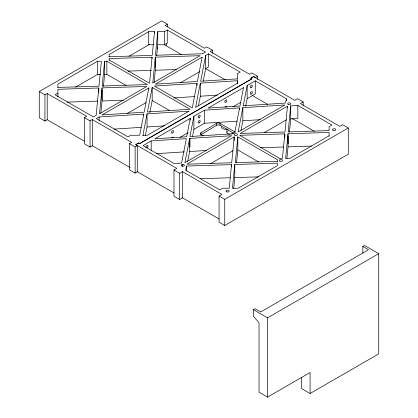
<?xml version="1.0" encoding="UTF-8"?>
<svg xmlns="http://www.w3.org/2000/svg" width="418" height="418" viewBox="0 0 418 418"><rect width="100%" height="100%" fill="white"/><g stroke="black" fill="none" stroke-linecap="round" stroke-linejoin="round"><path stroke-width="0.63" d="M57.903 96.903L57.903 89.3L98.805 87.984L96.177 115.253L93.339 116.894L55.066 94.797L57.903 93.157M102.029 87.884L99.531 113.764L146.854 86.442L102.029 87.884L102.029 100.984L100.842 113.273M104.594 61.227L102.206 86.019L147.288 84.572L106.856 61.227L104.594 61.227L104.594 74.331L103.429 86.406M109.124 60.485L109.124 58.614L152.063 57.235L149.555 83.26L109.124 59.92M109.124 57.015L109.124 54.518L148.719 31.658L154.529 31.658L152.246 55.375L109.124 56.759M155.287 57.13L152.795 83.015L200.117 55.693L155.287 57.13L155.287 70.229L154.106 82.524M157.743 31.658L155.47 55.27L202.699 53.755L205.536 52.114L167.263 30.018L164.431 31.658L157.743 31.658L157.743 44.757L156.698 55.604M231.535 164.619L229.257 188.231L222.575 188.231L219.737 189.866L185.649 170.189L186.501 166.066L231.535 164.619L231.535 166.489M234.211 136.874L231.713 162.759L186.883 164.196L234.211 136.874L234.211 140.615M234.759 164.514L232.471 188.231L238.281 188.231L277.442 165.622L277.442 163.14L234.759 164.514L234.759 177.613L233.709 188.513M277.442 161.588L277.442 159.718L237.826 136.843L235.339 162.639L277.442 161.285M236.583 162.842L237.826 149.942L237.826 136.843M284.799 133.864L282.432 158.406L279.71 158.406L239.713 135.317L284.799 133.864L284.799 137.611M287.469 106.125L284.977 132.004L240.146 133.446L287.469 106.125L287.469 107.374M329.097 136.184L329.097 132.443L288.023 133.765L285.646 158.406L289.94 158.406L329.097 135.798M290.703 105.9L288.201 131.9L329.097 130.588L329.097 126.727L331.934 125.092L297.851 105.414L290.703 105.9L290.703 118.999L289.455 131.999M286.894 158.537L288.023 146.864L288.023 133.765M143.782 114.088L139.68 135.254L130.818 135.254L127.981 136.89L96.312 118.607L99.15 116.972L143.782 114.088L143.782 115.337M148.855 87.905L144.147 112.202L102.07 114.919L148.855 87.905L148.855 89.154M142.909 135.254L147.392 135.254L189.129 111.157L147.052 113.879L142.888 135.364L143.296 135.254M152.183 87.399L147.418 111.987L190.007 109.239L152.183 87.399L152.183 100.498L149.858 112.479M145.344 135.777L147.052 126.978L147.052 113.879M190.253 118.367L186.689 136.759L154.832 138.818L190.253 118.367L190.253 120.238M197.045 83.339L192.28 107.928L154.451 86.087L197.045 83.339L197.045 85.209M189.594 138.436L184.887 162.733L231.671 135.719L189.594 138.436L189.594 151.535L187.609 161.766M193.889 116.267L189.96 136.55L232.549 133.797L234.822 132.49L239.587 107.896L204.459 110.169L193.889 116.267L193.889 129.371L192.536 136.341M237.529 83.84L237.529 80.721L200.311 83.125L195.603 107.421L237.34 83.323M237.34 79.368L237.34 73.751L240.178 72.115L208.509 53.833L205.672 55.469L200.682 81.238L237.34 78.871M198.456 105.817L200.311 96.224L200.311 83.125M203.237 81.139L205.672 68.568L205.672 55.469M244.373 83.192L243.929 83.448M242.858 107.687L238.145 131.978L284.935 104.97L242.858 107.687L242.858 120.786L240.998 130.374M247.153 85.518L243.224 105.801L285.421 103.074L286.502 98.862L255.273 80.831L247.153 85.518L247.153 98.617L245.679 106.224M200.75 134.909A2.409 1.39 0 0 1 201.131 134.622A2.409 1.39 0 0 1 201.131 132.658L216.618 123.32A2.409 1.39 0 0 1 220.02 123.32L235.334 132.161M203.347 135.902L201.131 134.622L216.618 125.285A2.409 1.39 0 0 1 220.02 125.285L233.719 133.196M84.384 141.195L47.213 119.736L44.945 121.048L39.271 117.771L39.271 91.573L161.677 20.9L167.352 24.176L167.352 26.731M57.903 87.446L98.982 86.124L101.381 61.227L97.498 61.227L57.903 84.091L57.903 87.832M39.271 91.573L44.945 94.844L47.213 93.538L86.636 116.298L84.368 117.604L84.368 143.808L90.037 147.079L92.31 145.772L130.04 167.555M167.352 24.176L165.084 25.482L204.506 48.248L206.774 46.936L212.448 50.212L212.448 53.405M75.517 87.148L98.068 74.132M129.078 56.226L149.372 44.512M84.368 117.604L90.037 120.88L92.31 119.574L131.727 142.334L129.46 143.64L129.46 169.839L135.134 173.115L137.287 171.871L137.287 145.673L135.589 144.691L138.651 142.919L139.669 143.51L251.641 78.866L250.622 78.276L253.684 76.51L255.388 77.492L257.54 76.243L257.54 79.441M212.448 50.212L210.176 51.518L249.598 74.279L251.871 72.972L257.54 76.243M127.433 113.372L146.039 102.635M180.696 82.623L199.861 71.556M129.46 143.64L135.134 146.917L137.287 145.673M151.196 140.918L143.076 145.605L174.306 163.637L181.6 163.015L186.323 138.651L151.196 140.918L151.196 150.898M180.132 137.313L188.006 132.767M193.889 129.371L204.459 123.268L236.985 121.168M232.831 106.883L240.705 102.342M247.153 98.617L255.273 93.93L255.273 80.831M219.105 218.975L182.499 197.839L179.662 199.48L173.987 196.204L173.987 170.006L176.824 168.365L135.813 144.691L138.651 143.05L139.669 143.64L251.871 78.866L250.847 78.276L253.684 76.64L294.695 100.315L297.532 98.679L303.202 101.955L303.202 105.785M173.987 170.006L179.662 173.282L182.499 171.641L221.921 194.401L219.084 196.042L219.084 222.24L224.753 225.516L348.298 154.19L348.298 127.986L342.624 124.716L339.787 126.351L300.37 103.591L303.202 101.955M210.547 163.637L233.082 150.626M264.375 132.558L286.346 119.872M219.084 196.042L224.753 199.313L348.298 127.986M301.587 377.151L301.587 388.583L310.093 393.5L310.093 372.537L267.551 397.1L259.045 392.188L259.045 322.759L253.371 316.212L253.371 309.66L255.074 308.677L260.743 311.953L368.519 249.729L362.845 246.453L362.845 253.005M362.845 246.453L364.548 245.47L378.729 253.658L378.729 353.874L310.093 393.5M253.371 309.66L267.551 317.847L378.729 253.658M290.703 118.999L297.851 118.513L297.851 105.414M173.81 97.937L194.464 96.605M200.311 96.224L217.203 95.132M114.025 129.11L141.195 127.354M147.052 126.978L164.53 125.849M242.858 120.786L260.336 119.658M156.4 153.683L184.369 151.875M189.594 151.535L206.424 150.449M127.992 71.107L151.415 70.355M155.287 70.229L176.73 69.54M66.99 102.107L97.504 101.125M102.029 100.984L123.467 100.294M260.325 147.753L283.508 147.005M288.023 146.864L311.494 146.107M200.206 178.721L230.229 177.76M234.759 177.613L258.685 176.845M182.781 164.331L182.692 166.427M153.887 44.757L148.719 44.757L148.719 31.658M157.743 44.757L164.431 44.757L181.386 54.544M100.733 74.331L97.498 74.331L97.498 61.227M104.594 74.331L106.856 74.331L125.949 85.35M225.474 80L205.687 68.578L208.509 66.932L208.509 53.833M252.435 95.565L267.656 104.354M291.895 118.346L314.44 131.367M152.183 100.498L169.682 110.603M237.826 149.942L258.47 161.865M136.937 171.537L174.013 192.944M288.201 136.268L288.201 143.755M286.502 98.862L286.502 100.733M267.551 317.847L267.551 397.1M239.587 107.896L239.587 109.772M237.34 80.731L237.34 83.851M226.849 129.026L226.849 132.391M224.753 199.313L224.753 225.516M220.02 123.32L220.02 125.285M216.618 123.32L216.618 125.285M204.459 110.169L204.459 123.268M201.131 132.658L201.131 134.622M189.96 138.421L189.96 147.157M186.501 166.066L186.501 171.056M182.499 171.641L182.499 197.839M179.662 173.282L179.662 199.48M167.263 30.018L167.263 43.117L164.431 44.757L164.431 31.658M166.698 43.446L166.698 45.41M155.47 57.141L155.47 67.12M154.529 31.658L154.529 32.907M152.063 57.235L152.063 58.483M135.134 146.917L135.134 173.115M106.856 61.227L106.856 74.331M102.117 90.069L102.117 100.054M99.15 116.972L99.15 120.713M98.805 87.984L98.805 92.352M92.31 119.574L92.31 145.772M90.037 120.88L90.037 147.079M47.213 93.538L47.213 119.736M44.945 94.844L44.945 121.048M157.753 48.478A1.364 0.789 0 0 1 157.539 48.64M157.539 47.527A1.364 0.789 0 0 1 157.753 47.689M233.16 132.872A3.208 1.855 0 0 1 231.661 133.995M230.057 134.246A3.208 1.855 0 0 1 227.282 131.466M228.453 130.066A3.208 1.855 0 0 1 226.958 128.943M227.277 129.345A4.812 2.78 0 0 1 221.216 126.664M225.083 107.248A1.442 0.836 -60 0 1 226.195 106.355A1.442 0.836 -60 0 1 226.828 107.076M171.819 138.003A1.442 0.836 -60 0 1 172.932 137.104A1.442 0.836 -60 0 1 173.564 137.83M146.321 147.815A1.442 0.836 -60 0 1 146.697 145.657A1.442 0.836 -60 0 1 148.061 146.081A1.442 0.836 -60 0 1 146.535 147.883M202.119 57.156L197.411 81.447L155.334 84.17L202.119 57.156M243.516 87.618L239.953 106.01L208.091 108.069L243.516 87.618M226.07 102.102A1.442 0.836 -60 0 0 226.525 99.865A1.442 0.836 -60 0 0 224.816 101.381A1.442 0.836 -60 0 0 226.07 102.102M172.806 132.856A1.442 0.836 -60 0 0 173.266 130.62A1.442 0.836 -60 0 0 171.558 132.135A1.442 0.836 -60 0 0 172.806 132.856M199.438 122.72A1.442 0.836 -60 0 0 199.893 120.483A1.442 0.836 -60 0 0 198.189 121.999A1.442 0.836 -60 0 0 199.438 122.72M199.438 117.479A1.442 0.836 -60 0 0 199.893 115.243A1.442 0.836 -60 0 0 198.189 116.758A1.442 0.836 -60 0 0 199.438 117.479M251.568 93.909A1.442 0.836 -60 0 0 252.023 91.673A1.442 0.836 -60 0 0 250.314 93.188A1.442 0.836 -60 0 0 251.568 93.909M251.568 87.362A1.442 0.836 -60 0 0 252.023 85.126A1.442 0.836 -60 0 0 250.314 86.636A1.442 0.836 -60 0 0 251.568 87.362M226.457 191.784A1.604 0.925 0 0 0 229.142 191.366A1.604 0.925 0 0 0 227.178 190.232A1.604 0.925 0 0 0 226.457 191.784M332.984 130.28A1.604 0.925 0 0 0 335.664 129.867A1.604 0.925 0 0 0 333.7 128.728A1.604 0.925 0 0 0 332.984 130.28M280.05 161.181A1.604 0.925 0 0 0 282.458 160.376A1.604 0.925 0 0 0 280.05 159.577A1.604 0.925 0 0 0 280.05 161.181M235.109 135.385A1.604 0.925 0 0 0 237.513 134.58A1.604 0.925 0 0 0 235.109 133.781A1.604 0.925 0 0 0 235.109 135.385M181.647 165.909A1.604 0.925 0 0 0 184.333 165.497A1.604 0.925 0 0 0 182.363 164.363A1.604 0.925 0 0 0 181.647 165.909M288.169 104.411A1.604 0.925 0 0 0 290.855 103.993A1.604 0.925 0 0 0 288.89 102.859A1.604 0.925 0 0 0 288.169 104.411"/></g></svg>
